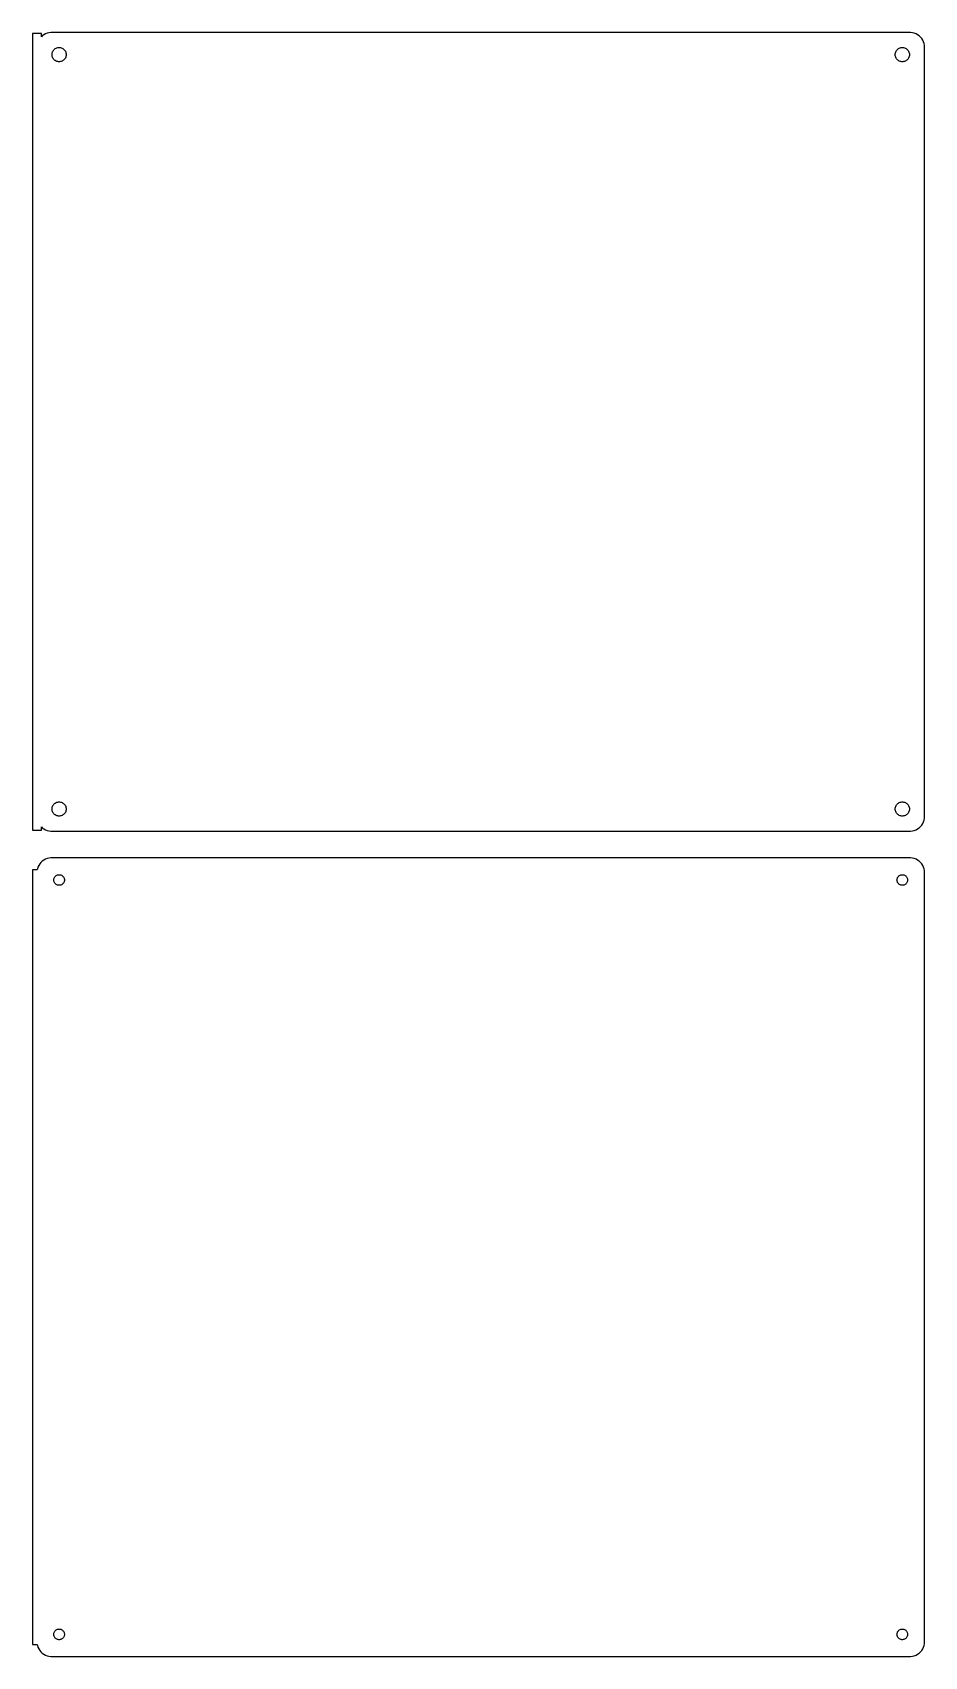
# Model space of a CAD drawing. Header units: metres. Extents: x -152 to 150, y 144 to 693.
import ezdxf

# ---------------------------------------------------------------- set-up
doc = ezdxf.new("R2010")
doc.units = ezdxf.units.M

msp = doc.modelspace()

# ---------------------------------------------------------------- linework, layer by layer
for p, q in [((-148.5, 692.615), (-151.5, 692.615)), ((-151.5, 692.615), (-151.5, 423.385)), ((-148.5, 691.559), (-148.5, 692.615)), ((-148.187, 691.853), (-148.5, 691.559)), ((-147.679, 692.222), (-148.187, 691.853)), ((-147.129, 692.524), (-147.679, 692.222)), ((-146.545, 692.755), (-147.129, 692.524)), ((-145.937, 692.911), (-146.545, 692.755)), ((-145.314, 692.99), (-145.937, 692.911)), ((145.314, 692.99), (-145.314, 692.99)), ((145.937, 692.911), (145.314, 692.99)), ((146.545, 692.755), (145.937, 692.911)), ((147.129, 692.524), (146.545, 692.755)), ((147.679, 692.222), (147.129, 692.524)), ((148.187, 691.853), (147.679, 692.222)), ((148.645, 691.423), (148.187, 691.853)), ((-144.825, 686.097), (-144.731, 686.383)), ((-144.731, 686.383), (-144.603, 686.656)), ((-144.603, 686.656), (-144.442, 686.911)), ((-144.442, 686.911), (-144.25, 687.143)), ((-144.25, 687.143), (-144.03, 687.349)), ((-144.03, 687.349), (-143.786, 687.526)), ((-143.786, 687.526), (-143.522, 687.672)), ((-143.522, 687.672), (-143.242, 687.783)), ((-143.242, 687.783), (-142.95, 687.857)), ((-142.95, 687.857), (-142.651, 687.895)), ((-142.651, 687.895), (-142.349, 687.895)), ((-142.349, 687.895), (-142.05, 687.857)), ((-142.05, 687.857), (-141.758, 687.783)), ((-141.758, 687.783), (-141.478, 687.672)), ((-141.478, 687.672), (-141.214, 687.526)), ((-141.214, 687.526), (-140.97, 687.349)), ((-140.97, 687.349), (-140.75, 687.143)), ((-140.75, 687.143), (-140.558, 686.911)), ((-140.558, 686.911), (-140.397, 686.656)), ((-140.397, 686.656), (-140.269, 686.383)), ((-140.269, 686.383), (-140.175, 686.097)), ((140.175, 686.097), (140.269, 686.383)), ((140.269, 686.383), (140.397, 686.656)), ((140.397, 686.656), (140.558, 686.911)), ((140.558, 686.911), (140.75, 687.143)), ((140.75, 687.143), (140.97, 687.349)), ((140.97, 687.349), (141.214, 687.526)), ((141.214, 687.526), (141.478, 687.672)), ((141.478, 687.672), (141.758, 687.783)), ((141.758, 687.783), (142.05, 687.857)), ((142.05, 687.857), (142.349, 687.895)), ((142.349, 687.895), (142.651, 687.895)), ((142.651, 687.895), (142.95, 687.857)), ((142.95, 687.857), (143.242, 687.783)), ((143.242, 687.783), (143.522, 687.672)), ((143.522, 687.672), (143.786, 687.526)), ((143.786, 687.526), (144.03, 687.349)), ((144.03, 687.349), (144.25, 687.143)), ((144.25, 687.143), (144.442, 686.911)), ((144.442, 686.911), (144.603, 686.656)), ((144.603, 686.656), (144.731, 686.383)), ((144.731, 686.383), (144.825, 686.097)), ((149.045, 690.939), (148.645, 691.423)), ((149.382, 690.409), (149.045, 690.939)), ((149.649, 689.841), (149.382, 690.409)), ((149.843, 689.243), (149.649, 689.841)), ((149.961, 688.627), (149.843, 689.243)), ((150, 688), (149.961, 688.627)), ((150, 428), (150, 688)), ((-144.9, 685.5), (-144.881, 685.801)), ((-144.881, 685.199), (-144.9, 685.5)), ((-144.881, 685.801), (-144.825, 686.097)), ((-144.825, 684.903), (-144.881, 685.199)), ((-144.731, 684.617), (-144.825, 684.903)), ((-144.603, 684.344), (-144.731, 684.617)), ((-144.442, 684.089), (-144.603, 684.344)), ((-144.25, 683.857), (-144.442, 684.089)), ((-144.03, 683.651), (-144.25, 683.857)), ((-143.786, 683.474), (-144.03, 683.651)), ((-143.522, 683.328), (-143.786, 683.474)), ((-143.242, 683.217), (-143.522, 683.328)), ((-142.95, 683.143), (-143.242, 683.217)), ((-142.651, 683.105), (-142.95, 683.143)), ((-142.349, 683.105), (-142.651, 683.105)), ((-142.05, 683.143), (-142.349, 683.105)), ((-141.758, 683.217), (-142.05, 683.143)), ((-141.478, 683.328), (-141.758, 683.217)), ((-141.214, 683.474), (-141.478, 683.328)), ((-140.97, 683.651), (-141.214, 683.474)), ((-140.75, 683.857), (-140.97, 683.651)), ((-140.558, 684.089), (-140.75, 683.857)), ((-140.397, 684.344), (-140.558, 684.089)), ((-140.269, 684.617), (-140.397, 684.344)), ((-140.175, 684.903), (-140.269, 684.617)), ((-140.175, 686.097), (-140.119, 685.801)), ((-140.119, 685.199), (-140.175, 684.903)), ((-140.119, 685.801), (-140.1, 685.5)), ((-140.1, 685.5), (-140.119, 685.199)), ((140.1, 685.5), (140.119, 685.801)), ((140.119, 685.199), (140.1, 685.5)), ((140.119, 685.801), (140.175, 686.097)), ((140.175, 684.903), (140.119, 685.199)), ((140.269, 684.617), (140.175, 684.903)), ((140.397, 684.344), (140.269, 684.617)), ((140.558, 684.089), (140.397, 684.344)), ((140.75, 683.857), (140.558, 684.089)), ((140.97, 683.651), (140.75, 683.857)), ((141.214, 683.474), (140.97, 683.651)), ((141.478, 683.328), (141.214, 683.474)), ((141.758, 683.217), (141.478, 683.328)), ((142.05, 683.143), (141.758, 683.217)), ((142.349, 683.105), (142.05, 683.143)), ((142.651, 683.105), (142.349, 683.105)), ((142.95, 683.143), (142.651, 683.105)), ((143.242, 683.217), (142.95, 683.143)), ((143.522, 683.328), (143.242, 683.217)), ((143.786, 683.474), (143.522, 683.328)), ((144.03, 683.651), (143.786, 683.474)), ((144.25, 683.857), (144.03, 683.651)), ((144.442, 684.089), (144.25, 683.857)), ((144.603, 684.344), (144.442, 684.089)), ((144.731, 684.617), (144.603, 684.344)), ((144.825, 684.903), (144.731, 684.617)), ((144.825, 686.097), (144.881, 685.801)), ((144.881, 685.199), (144.825, 684.903)), ((144.881, 685.801), (144.9, 685.5)), ((144.9, 685.5), (144.881, 685.199)), ((-144.9, 430.5), (-144.881, 430.801)), ((-144.881, 430.199), (-144.9, 430.5)), ((-144.881, 430.801), (-144.825, 431.097)), ((-144.825, 429.903), (-144.881, 430.199)), ((-144.825, 431.097), (-144.731, 431.383)), ((-144.731, 429.617), (-144.825, 429.903)), ((-144.731, 431.383), (-144.603, 431.656)), ((-144.603, 429.344), (-144.731, 429.617)), ((-144.603, 431.656), (-144.442, 431.911)), ((-144.442, 429.089), (-144.603, 429.344)), ((-144.442, 431.911), (-144.25, 432.143)), ((-144.25, 428.857), (-144.442, 429.089)), ((-144.25, 432.143), (-144.03, 432.349)), ((-144.03, 428.651), (-144.25, 428.857)), ((-144.03, 432.349), (-143.786, 432.526)), ((-143.786, 428.474), (-144.03, 428.651)), ((-143.786, 432.526), (-143.522, 432.672)), ((-143.522, 428.328), (-143.786, 428.474)), ((-143.522, 432.672), (-143.242, 432.783)), ((-143.242, 428.217), (-143.522, 428.328)), ((-143.242, 432.783), (-142.95, 432.857)), ((-142.95, 428.143), (-143.242, 428.217)), ((-142.95, 432.857), (-142.651, 432.895)), ((-142.651, 432.895), (-142.349, 432.895)), ((-142.349, 432.895), (-142.05, 432.857)), ((-142.05, 432.857), (-141.758, 432.783)), ((-141.758, 428.217), (-142.05, 428.143)), ((-141.758, 432.783), (-141.478, 432.672)), ((-141.478, 428.328), (-141.758, 428.217)), ((-141.478, 432.672), (-141.214, 432.526)), ((-141.214, 428.474), (-141.478, 428.328)), ((-141.214, 432.526), (-140.97, 432.349)), ((-140.97, 428.651), (-141.214, 428.474)), ((-140.97, 432.349), (-140.75, 432.143)), ((-140.75, 428.857), (-140.97, 428.651)), ((-140.75, 432.143), (-140.558, 431.911)), ((-140.558, 429.089), (-140.75, 428.857)), ((-140.558, 431.911), (-140.397, 431.656)), ((-140.397, 429.344), (-140.558, 429.089)), ((-140.397, 431.656), (-140.269, 431.383)), ((-140.269, 429.617), (-140.397, 429.344)), ((-140.269, 431.383), (-140.175, 431.097)), ((-140.175, 429.903), (-140.269, 429.617)), ((-140.175, 431.097), (-140.119, 430.801)), ((-140.119, 430.199), (-140.175, 429.903)), ((-140.119, 430.801), (-140.1, 430.5)), ((-140.1, 430.5), (-140.119, 430.199)), ((140.1, 430.5), (140.119, 430.801)), ((140.119, 430.199), (140.1, 430.5)), ((140.119, 430.801), (140.175, 431.097)), ((140.175, 429.903), (140.119, 430.199)), ((140.175, 431.097), (140.269, 431.383)), ((140.269, 429.617), (140.175, 429.903)), ((140.269, 431.383), (140.397, 431.656)), ((140.397, 429.344), (140.269, 429.617)), ((140.397, 431.656), (140.558, 431.911)), ((140.558, 429.089), (140.397, 429.344)), ((140.558, 431.911), (140.75, 432.143)), ((140.75, 428.857), (140.558, 429.089)), ((140.75, 432.143), (140.97, 432.349)), ((140.97, 428.651), (140.75, 428.857)), ((140.97, 432.349), (141.214, 432.526)), ((141.214, 428.474), (140.97, 428.651)), ((141.214, 432.526), (141.478, 432.672)), ((141.478, 428.328), (141.214, 428.474)), ((141.478, 432.672), (141.758, 432.783)), ((141.758, 428.217), (141.478, 428.328)), ((141.758, 432.783), (142.05, 432.857)), ((142.05, 428.143), (141.758, 428.217)), ((142.05, 432.857), (142.349, 432.895)), ((142.349, 432.895), (142.651, 432.895)), ((142.651, 432.895), (142.95, 432.857)), ((142.95, 432.857), (143.242, 432.783)), ((143.242, 428.217), (142.95, 428.143)), ((143.242, 432.783), (143.522, 432.672)), ((143.522, 428.328), (143.242, 428.217)), ((143.522, 432.672), (143.786, 432.526)), ((143.786, 428.474), (143.522, 428.328)), ((143.786, 432.526), (144.03, 432.349)), ((144.03, 428.651), (143.786, 428.474)), ((144.03, 432.349), (144.25, 432.143)), ((144.25, 428.857), (144.03, 428.651)), ((144.25, 432.143), (144.442, 431.911)), ((144.442, 429.089), (144.25, 428.857)), ((144.442, 431.911), (144.603, 431.656)), ((144.603, 429.344), (144.442, 429.089)), ((144.603, 431.656), (144.731, 431.383)), ((144.731, 429.617), (144.603, 429.344)), ((144.731, 431.383), (144.825, 431.097)), ((144.825, 429.903), (144.731, 429.617)), ((144.825, 431.097), (144.881, 430.801)), ((144.881, 430.199), (144.825, 429.903)), ((144.881, 430.801), (144.9, 430.5)), ((144.9, 430.5), (144.881, 430.199)), ((-151.5, 423.385), (-148.5, 423.385)), ((-148.5, 423.385), (-148.5, 424.441)), ((-148.5, 424.441), (-148.187, 424.147)), ((-148.187, 424.147), (-147.679, 423.778)), ((-147.679, 423.778), (-147.129, 423.476)), ((-147.129, 423.476), (-146.545, 423.245)), ((-146.545, 423.245), (-145.937, 423.089)), ((-145.937, 423.089), (-145.314, 423.01)), ((-145.314, 423.01), (145.314, 423.01)), ((-142.651, 428.105), (-142.95, 428.143)), ((-142.349, 428.105), (-142.651, 428.105)), ((-142.05, 428.143), (-142.349, 428.105)), ((142.349, 428.105), (142.05, 428.143)), ((142.651, 428.105), (142.349, 428.105)), ((142.95, 428.143), (142.651, 428.105)), ((145.314, 423.01), (145.937, 423.089)), ((145.937, 423.089), (146.545, 423.245)), ((146.545, 423.245), (147.129, 423.476)), ((147.129, 423.476), (147.679, 423.778)), ((147.679, 423.778), (148.187, 424.147)), ((148.187, 424.147), (148.645, 424.577)), ((148.645, 424.577), (149.045, 425.061)), ((149.045, 425.061), (149.382, 425.591)), ((149.382, 425.591), (149.649, 426.159)), ((149.649, 426.159), (149.843, 426.757)), ((149.843, 426.757), (149.961, 427.373)), ((149.961, 427.373), (150, 428)), ((-149.045, 411.939), (-149.382, 411.409)), ((-148.645, 412.423), (-149.045, 411.939)), ((-148.187, 412.853), (-148.645, 412.423)), ((-147.679, 413.222), (-148.187, 412.853)), ((-147.129, 413.524), (-147.679, 413.222)), ((-146.545, 413.755), (-147.129, 413.524)), ((-145.937, 413.911), (-146.545, 413.755)), ((-145.314, 413.99), (-145.937, 413.911)), ((145.314, 413.99), (-145.314, 413.99)), ((145.937, 413.911), (145.314, 413.99)), ((146.545, 413.755), (145.937, 413.911)), ((147.129, 413.524), (146.545, 413.755)), ((147.679, 413.222), (147.129, 413.524)), ((148.187, 412.853), (147.679, 413.222)), ((148.645, 412.423), (148.187, 412.853)), ((149.045, 411.939), (148.645, 412.423)), ((149.382, 411.409), (149.045, 411.939)), ((-149.9, 409.944), (-151.5, 409.944)), ((-151.5, 409.944), (-151.5, 148.056)), ((-149.843, 410.243), (-149.9, 409.944)), ((-149.649, 410.841), (-149.843, 410.243)), ((-149.382, 411.409), (-149.649, 410.841)), ((-144.3, 406.5), (-144.286, 406.726)), ((-144.286, 406.274), (-144.3, 406.5)), ((-144.286, 406.726), (-144.243, 406.948)), ((-144.243, 406.052), (-144.286, 406.274)), ((-144.243, 406.948), (-144.174, 407.163)), ((-144.174, 407.163), (-144.077, 407.367)), ((-144.077, 407.367), (-143.956, 407.558)), ((-143.956, 407.558), (-143.812, 407.732)), ((-143.812, 407.732), (-143.647, 407.887)), ((-143.647, 407.887), (-143.464, 408.02)), ((-143.464, 408.02), (-143.266, 408.129)), ((-143.266, 408.129), (-143.056, 408.212)), ((-143.056, 408.212), (-142.837, 408.268)), ((-142.837, 408.268), (-142.613, 408.296)), ((-142.613, 408.296), (-142.387, 408.296)), ((-142.387, 408.296), (-142.163, 408.268)), ((-142.163, 408.268), (-141.944, 408.212)), ((-141.944, 408.212), (-141.734, 408.129)), ((-141.734, 408.129), (-141.536, 408.02)), ((-141.536, 408.02), (-141.353, 407.887)), ((-141.353, 407.887), (-141.188, 407.732)), ((-141.188, 407.732), (-141.044, 407.558)), ((-141.044, 407.558), (-140.923, 407.367)), ((-140.923, 407.367), (-140.826, 407.163)), ((-140.826, 407.163), (-140.757, 406.948)), ((-140.757, 406.948), (-140.714, 406.726)), ((-140.714, 406.274), (-140.757, 406.052)), ((-140.714, 406.726), (-140.7, 406.5)), ((-140.7, 406.5), (-140.714, 406.274)), ((140.7, 406.5), (140.714, 406.726)), ((140.714, 406.274), (140.7, 406.5)), ((140.714, 406.726), (140.757, 406.948)), ((140.757, 406.052), (140.714, 406.274)), ((140.757, 406.948), (140.826, 407.163)), ((140.826, 407.163), (140.923, 407.367)), ((140.923, 407.367), (141.044, 407.558)), ((141.044, 407.558), (141.188, 407.732)), ((141.188, 407.732), (141.353, 407.887)), ((141.353, 407.887), (141.536, 408.02)), ((141.536, 408.02), (141.734, 408.129)), ((141.734, 408.129), (141.944, 408.212)), ((141.944, 408.212), (142.163, 408.268)), ((142.163, 408.268), (142.387, 408.296)), ((142.387, 408.296), (142.613, 408.296)), ((142.613, 408.296), (142.837, 408.268)), ((142.837, 408.268), (143.056, 408.212)), ((143.056, 408.212), (143.266, 408.129)), ((143.266, 408.129), (143.464, 408.02)), ((143.464, 408.02), (143.647, 407.887)), ((143.647, 407.887), (143.812, 407.732)), ((143.812, 407.732), (143.956, 407.558)), ((143.956, 407.558), (144.077, 407.367)), ((144.077, 407.367), (144.174, 407.163)), ((144.174, 407.163), (144.243, 406.948)), ((144.243, 406.948), (144.286, 406.726)), ((144.286, 406.274), (144.243, 406.052)), ((144.286, 406.726), (144.3, 406.5)), ((144.3, 406.5), (144.286, 406.274)), ((149.649, 410.841), (149.382, 411.409)), ((149.843, 410.243), (149.649, 410.841)), ((149.961, 409.627), (149.843, 410.243)), ((150, 409), (149.961, 409.627)), ((150, 149), (150, 409)), ((-144.174, 405.837), (-144.243, 406.052)), ((-144.077, 405.633), (-144.174, 405.837)), ((-143.956, 405.442), (-144.077, 405.633)), ((-143.812, 405.268), (-143.956, 405.442)), ((-143.647, 405.113), (-143.812, 405.268)), ((-143.464, 404.98), (-143.647, 405.113)), ((-143.266, 404.871), (-143.464, 404.98)), ((-143.056, 404.788), (-143.266, 404.871)), ((-142.837, 404.732), (-143.056, 404.788)), ((-142.613, 404.704), (-142.837, 404.732)), ((-142.387, 404.704), (-142.613, 404.704)), ((-142.163, 404.732), (-142.387, 404.704)), ((-141.944, 404.788), (-142.163, 404.732)), ((-141.734, 404.871), (-141.944, 404.788)), ((-141.536, 404.98), (-141.734, 404.871)), ((-141.353, 405.113), (-141.536, 404.98)), ((-141.188, 405.268), (-141.353, 405.113)), ((-141.044, 405.442), (-141.188, 405.268)), ((-140.923, 405.633), (-141.044, 405.442)), ((-140.826, 405.837), (-140.923, 405.633)), ((-140.757, 406.052), (-140.826, 405.837)), ((140.826, 405.837), (140.757, 406.052)), ((140.923, 405.633), (140.826, 405.837)), ((141.044, 405.442), (140.923, 405.633)), ((141.188, 405.268), (141.044, 405.442)), ((141.353, 405.113), (141.188, 405.268)), ((141.536, 404.98), (141.353, 405.113)), ((141.734, 404.871), (141.536, 404.98)), ((141.944, 404.788), (141.734, 404.871)), ((142.163, 404.732), (141.944, 404.788)), ((142.387, 404.704), (142.163, 404.732)), ((142.613, 404.704), (142.387, 404.704)), ((142.837, 404.732), (142.613, 404.704)), ((143.056, 404.788), (142.837, 404.732)), ((143.266, 404.871), (143.056, 404.788)), ((143.464, 404.98), (143.266, 404.871)), ((143.647, 405.113), (143.464, 404.98)), ((143.812, 405.268), (143.647, 405.113)), ((143.956, 405.442), (143.812, 405.268)), ((144.077, 405.633), (143.956, 405.442)), ((144.174, 405.837), (144.077, 405.633)), ((144.243, 406.052), (144.174, 405.837)), ((-144.3, 151.5), (-144.286, 151.726)), ((-144.286, 151.274), (-144.3, 151.5)), ((-144.286, 151.726), (-144.243, 151.948)), ((-144.243, 151.052), (-144.286, 151.274)), ((-144.243, 151.948), (-144.174, 152.163)), ((-144.174, 150.837), (-144.243, 151.052)), ((-144.174, 152.163), (-144.077, 152.367)), ((-144.077, 150.633), (-144.174, 150.837)), ((-144.077, 152.367), (-143.956, 152.558)), ((-143.956, 150.442), (-144.077, 150.633)), ((-143.956, 152.558), (-143.812, 152.732)), ((-143.812, 150.268), (-143.956, 150.442)), ((-143.812, 152.732), (-143.647, 152.887)), ((-143.647, 150.113), (-143.812, 150.268)), ((-143.647, 152.887), (-143.464, 153.02)), ((-143.464, 149.98), (-143.647, 150.113)), ((-143.464, 153.02), (-143.266, 153.129)), ((-143.266, 149.871), (-143.464, 149.98)), ((-143.266, 153.129), (-143.056, 153.212)), ((-143.056, 149.788), (-143.266, 149.871)), ((-143.056, 153.212), (-142.837, 153.268)), ((-142.837, 149.732), (-143.056, 149.788)), ((-142.837, 153.268), (-142.613, 153.296)), ((-142.613, 149.704), (-142.837, 149.732)), ((-142.613, 153.296), (-142.387, 153.296)), ((-142.387, 149.704), (-142.613, 149.704)), ((-142.387, 153.296), (-142.163, 153.268)), ((-142.163, 149.732), (-142.387, 149.704)), ((-142.163, 153.268), (-141.944, 153.212)), ((-141.944, 149.788), (-142.163, 149.732)), ((-141.944, 153.212), (-141.734, 153.129)), ((-141.734, 149.871), (-141.944, 149.788)), ((-141.734, 153.129), (-141.536, 153.02)), ((-141.536, 149.98), (-141.734, 149.871)), ((-141.536, 153.02), (-141.353, 152.887)), ((-141.353, 150.113), (-141.536, 149.98)), ((-141.353, 152.887), (-141.188, 152.732)), ((-141.188, 150.268), (-141.353, 150.113)), ((-141.188, 152.732), (-141.044, 152.558)), ((-141.044, 150.442), (-141.188, 150.268)), ((-141.044, 152.558), (-140.923, 152.367)), ((-140.923, 150.633), (-141.044, 150.442)), ((-140.923, 152.367), (-140.826, 152.163)), ((-140.826, 150.837), (-140.923, 150.633)), ((-140.826, 152.163), (-140.757, 151.948)), ((-140.757, 151.052), (-140.826, 150.837)), ((-140.757, 151.948), (-140.714, 151.726)), ((-140.714, 151.274), (-140.757, 151.052)), ((-140.714, 151.726), (-140.7, 151.5)), ((-140.7, 151.5), (-140.714, 151.274)), ((140.7, 151.5), (140.714, 151.726)), ((140.714, 151.274), (140.7, 151.5)), ((140.714, 151.726), (140.757, 151.948)), ((140.757, 151.052), (140.714, 151.274)), ((140.757, 151.948), (140.826, 152.163)), ((140.826, 150.837), (140.757, 151.052)), ((140.826, 152.163), (140.923, 152.367)), ((140.923, 150.633), (140.826, 150.837)), ((140.923, 152.367), (141.044, 152.558)), ((141.044, 150.442), (140.923, 150.633)), ((141.044, 152.558), (141.188, 152.732)), ((141.188, 150.268), (141.044, 150.442)), ((141.188, 152.732), (141.353, 152.887)), ((141.353, 150.113), (141.188, 150.268)), ((141.353, 152.887), (141.536, 153.02)), ((141.536, 149.98), (141.353, 150.113)), ((141.536, 153.02), (141.734, 153.129)), ((141.734, 149.871), (141.536, 149.98)), ((141.734, 153.129), (141.944, 153.212)), ((141.944, 149.788), (141.734, 149.871)), ((141.944, 153.212), (142.163, 153.268)), ((142.163, 149.732), (141.944, 149.788)), ((142.163, 153.268), (142.387, 153.296)), ((142.387, 149.704), (142.163, 149.732)), ((142.387, 153.296), (142.613, 153.296)), ((142.613, 149.704), (142.387, 149.704)), ((142.613, 153.296), (142.837, 153.268)), ((142.837, 149.732), (142.613, 149.704)), ((142.837, 153.268), (143.056, 153.212)), ((143.056, 149.788), (142.837, 149.732)), ((143.056, 153.212), (143.266, 153.129)), ((143.266, 149.871), (143.056, 149.788)), ((143.266, 153.129), (143.464, 153.02)), ((143.464, 149.98), (143.266, 149.871)), ((143.464, 153.02), (143.647, 152.887)), ((143.647, 150.113), (143.464, 149.98)), ((143.647, 152.887), (143.812, 152.732)), ((143.812, 150.268), (143.647, 150.113)), ((143.812, 152.732), (143.956, 152.558)), ((143.956, 150.442), (143.812, 150.268)), ((143.956, 152.558), (144.077, 152.367)), ((144.077, 150.633), (143.956, 150.442)), ((144.077, 152.367), (144.174, 152.163)), ((144.174, 150.837), (144.077, 150.633)), ((144.174, 152.163), (144.243, 151.948)), ((144.243, 151.052), (144.174, 150.837)), ((144.243, 151.948), (144.286, 151.726)), ((144.286, 151.274), (144.243, 151.052)), ((144.286, 151.726), (144.3, 151.5)), ((144.3, 151.5), (144.286, 151.274)), ((149.843, 147.757), (149.961, 148.373)), ((149.961, 148.373), (150, 149)), ((-151.5, 148.056), (-149.9, 148.056)), ((-149.9, 148.056), (-149.843, 147.757)), ((-149.843, 147.757), (-149.649, 147.159)), ((-149.649, 147.159), (-149.382, 146.591)), ((-149.382, 146.591), (-149.045, 146.061)), ((-149.045, 146.061), (-148.645, 145.577)), ((-148.645, 145.577), (-148.187, 145.147)), ((-148.187, 145.147), (-147.679, 144.778)), ((-147.679, 144.778), (-147.129, 144.476)), ((-147.129, 144.476), (-146.545, 144.245)), ((-146.545, 144.245), (-145.937, 144.089)), ((-145.937, 144.089), (-145.314, 144.01)), ((-145.314, 144.01), (145.314, 144.01)), ((145.314, 144.01), (145.937, 144.089)), ((145.937, 144.089), (146.545, 144.245)), ((146.545, 144.245), (147.129, 144.476)), ((147.129, 144.476), (147.679, 144.778)), ((147.679, 144.778), (148.187, 145.147)), ((148.187, 145.147), (148.645, 145.577)), ((148.645, 145.577), (149.045, 146.061)), ((149.045, 146.061), (149.382, 146.591)), ((149.382, 146.591), (149.649, 147.159)), ((149.649, 147.159), (149.843, 147.757))]:
    msp.add_line(p, q)

doc.saveas('drawing.dxf')
